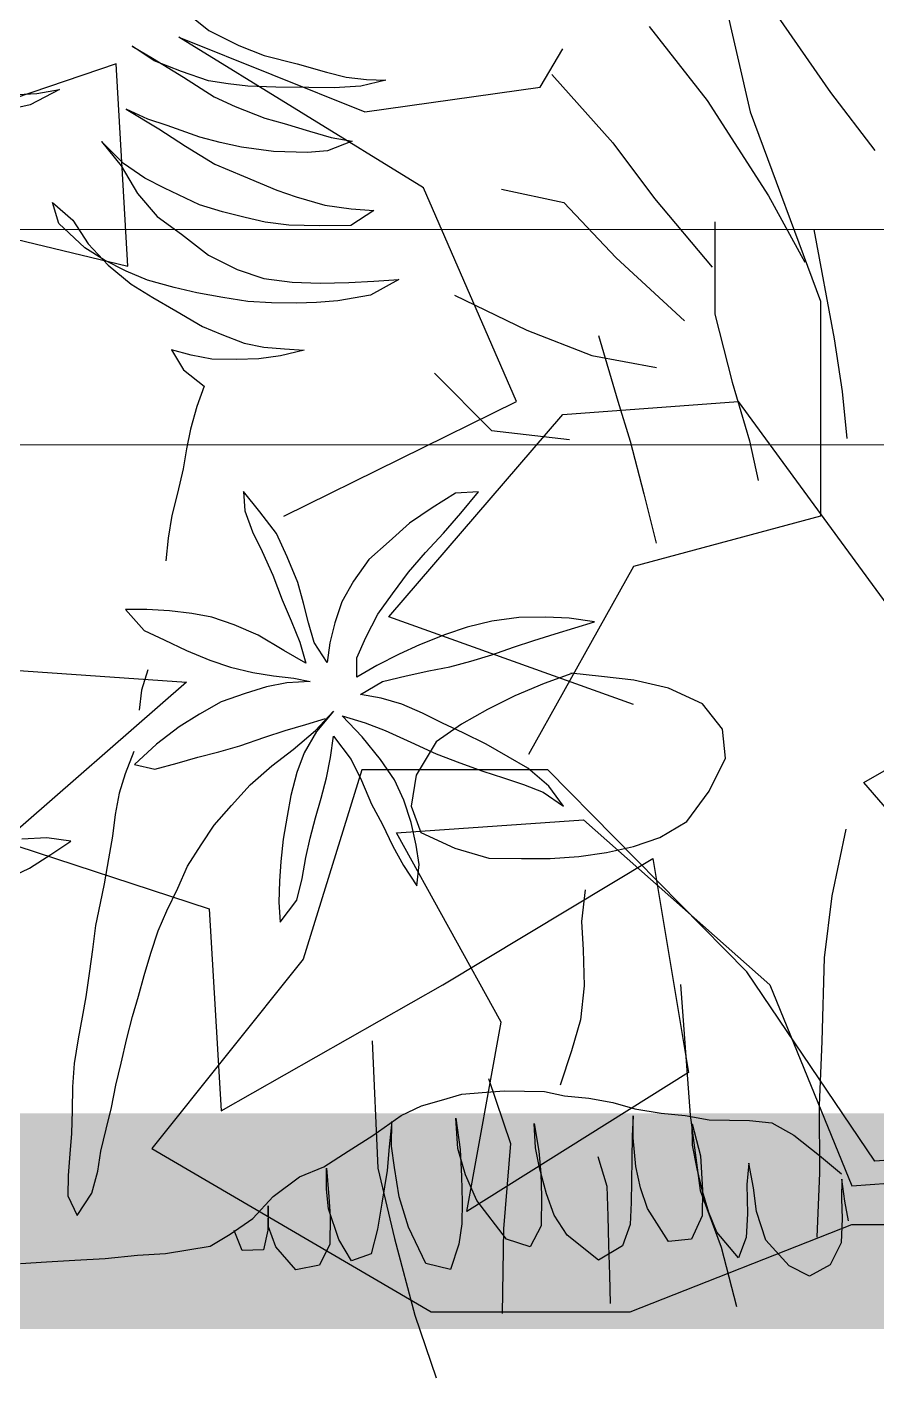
# Model space of a CAD drawing. Header units: metres. Extents: x -58 to 722, y -1100 to 345.
# Drawn here: x 32.86 to 33.0571, y 103.9351 to 104.2484 of the extents above; entities that cross this region are included whole.
import ezdxf

# ---------------------------------------------------------------- set-up
doc = ezdxf.new("R2010")
doc.units = ezdxf.units.M
doc.header["$MEASUREMENT"] = 0
doc.layers.add('FSR_ARQ_002MURO', color=150, linetype='Continuous', lineweight=30)
doc.layers.add('FSR_ARQ_013VENTANAS', color=4, linetype='Continuous', lineweight=5)
doc.layers.add('FSR_ARQ_005VEGETACION', color=64, linetype='Continuous')

# ---------------------------------------------------------------- blocks, each defined once
blk = doc.blocks.new('arbustos 01')
at = {"layer": 'FSR_ARQ_005VEGETACION', "color": 103}
for p, q in [((188.4967, -31.77261), (188.49102, -31.77723)), ((188.49102, -31.77723), (188.4833, -31.78104)), ((188.4833, -31.78104), (188.47676, -31.78364)), ((188.50511, -31.78505), (188.5108, -31.78126)), ((188.5108, -31.78126), (188.50558, -31.78432)), ((188.46831, -31.78579), (188.46068, -31.78792)), ((188.47676, -31.78364), (188.46831, -31.78579)), ((188.50558, -31.78432), (188.49752, -31.78922)), ((188.4981, -31.78777), (188.50511, -31.78505)), ((188.45043, -31.78985), (188.44541, -31.79004)), ((188.45568, -31.78919), (188.45043, -31.78985)), ((188.46068, -31.78792), (188.45568, -31.78919)), ((188.49752, -31.78922), (188.4897, -31.79434)), ((188.49108, -31.79014), (188.4981, -31.78777)), ((188.44541, -31.79004), (188.45189, -31.79151)), ((188.45189, -31.79151), (188.45871, -31.79201)), ((188.45871, -31.79201), (188.46528, -31.79192)), ((188.46528, -31.79192), (188.47377, -31.79181)), ((188.47377, -31.79181), (188.48094, -31.79159)), ((188.48094, -31.79159), (188.48607, -31.79092)), ((188.48607, -31.79092), (188.49108, -31.79014)), ((188.53535, -31.79348), (188.52948, -31.79237)), ((188.52948, -31.79237), (188.53706, -31.79633)), ((188.48423, -31.79681), (188.47662, -31.79978)), ((188.4897, -31.79434), (188.48423, -31.79681)), ((188.54193, -31.79375), (188.53535, -31.79348)), ((188.53706, -31.79633), (188.54282, -31.79769)), ((188.47662, -31.79978), (188.47162, -31.80116)), ((188.50175, -31.80171), (188.50675, -31.80009)), ((188.51234, -31.7975), (188.50392, -31.80252)), ((188.50675, -31.80009), (188.51234, -31.7975)), ((188.46507, -31.80316), (188.45948, -31.80479)), ((188.47162, -31.80116), (188.46507, -31.80316)), ((188.49331, -31.80469), (188.50175, -31.80171)), ((188.50392, -31.80252), (188.49704, -31.80703)), ((188.45948, -31.80479), (188.45411, -31.8057)), ((188.45411, -31.8057), (188.46048, -31.80825)), ((188.47435, -31.80842), (188.48258, -31.80723)), ((188.48258, -31.80723), (188.48807, -31.80608)), ((188.48807, -31.80608), (188.49331, -31.80469)), ((188.49704, -31.80703), (188.48946, -31.81168)), ((188.513, -31.81148), (188.51866, -31.80578)), ((188.51866, -31.80578), (188.51361, -31.81207)), ((188.46048, -31.80825), (188.46563, -31.80866)), ((188.46563, -31.80866), (188.47435, -31.80842)), ((188.48946, -31.81168), (188.48209, -31.81477)), ((188.50756, -31.81526), (188.513, -31.81148)), ((188.51361, -31.81207), (188.5094, -31.81918)), ((188.48209, -31.81477), (188.47353, -31.81835)), ((188.50245, -31.81784), (188.50756, -31.81526)), ((188.46853, -31.82009), (188.46115, -31.82222)), ((188.47353, -31.81835), (188.46853, -31.82009)), ((188.49342, -31.82214), (188.50245, -31.81784)), ((188.5094, -31.81918), (188.50434, -31.8251)), ((188.45435, -31.82315), (188.4485, -31.82359)), ((188.4485, -31.82359), (188.45441, -31.82746)), ((188.46115, -31.82222), (188.45435, -31.82315)), ((188.48163, -31.82541), (188.48747, -31.8239)), ((188.48747, -31.8239), (188.49342, -31.82214)), ((188.53131, -31.82151), (188.52611, -31.82612)), ((188.52971, -31.82691), (188.53131, -31.82151)), ((188.45441, -31.82746), (188.46254, -31.82758)), ((188.46254, -31.82758), (188.47042, -31.82736)), ((188.47042, -31.82736), (188.47651, -31.82656)), ((188.47651, -31.82656), (188.48163, -31.82541)), ((188.50434, -31.8251), (188.49807, -31.82973)), ((188.52611, -31.82612), (188.52213, -31.83215)), ((188.52298, -31.83322), (188.52971, -31.82691)), ((188.49807, -31.82973), (188.49109, -31.83509)), ((188.49109, -31.83509), (188.48373, -31.83877)), ((188.52213, -31.83215), (188.51695, -31.83772)), ((188.51788, -31.8364), (188.52298, -31.83322)), ((188.51695, -31.83772), (188.51103, -31.84259)), ((188.5123, -31.83922), (188.51788, -31.8364)), ((188.4485, -31.84176), (188.44204, -31.84137)), ((188.44204, -31.84137), (188.44939, -31.84545)), ((188.45496, -31.84215), (188.4485, -31.84176)), ((188.46955, -31.84207), (188.46238, -31.84229)), ((188.47683, -31.84114), (188.46955, -31.84207)), ((188.48373, -31.83877), (188.47683, -31.84114)), ((188.49993, -31.84345), (188.50684, -31.84157)), ((188.50684, -31.84157), (188.5123, -31.83922)), ((188.44939, -31.84545), (188.45778, -31.8469)), ((188.46238, -31.84229), (188.45496, -31.84215)), ((188.48741, -31.84601), (188.49409, -31.84485)), ((188.49409, -31.84485), (188.49993, -31.84345)), ((188.51103, -31.84259), (188.50546, -31.84601)), ((188.45778, -31.8469), (188.46328, -31.8473)), ((188.46328, -31.8473), (188.46843, -31.84747)), ((188.46843, -31.84747), (188.47488, -31.84738)), ((188.47488, -31.84738), (188.48097, -31.84706)), ((188.48097, -31.84706), (188.48741, -31.84601))]:
    blk.add_line(p, q, dxfattribs=at)
at = {"layer": 'FSR_ARQ_005VEGETACION', "color": 104}
for p, q in [((189.52966, -31.77268), (189.51535, -31.79314)), ((189.56213, -31.77616), (189.54717, -31.79523)), ((189.58722, -31.78852), (189.57148, -31.80618)), ((189.51535, -31.79314), (189.50394, -31.80813)), ((189.54717, -31.79523), (189.53139, -31.81981)), ((189.57148, -31.80618), (189.56078, -31.82049)), ((189.53139, -31.81981), (189.522, -31.83692)), ((189.56078, -31.82049), (189.54584, -31.83816)), ((189.60017, -31.81806), (189.58414, -31.82155)), ((189.58414, -31.82155), (189.57066, -31.8358)), ((188.36064, -31.82655), (188.36066, -31.85034)), ((188.33511, -31.82851), (188.3299, -31.85665)), ((189.57066, -31.8358), (189.55299, -31.85204)), ((189.61231, -31.84538), (189.59365, -31.85444)), ((188.50546, -31.84601), (188.49953, -31.84944)), ((188.36066, -31.85034), (188.35621, -31.86787)), ((188.49953, -31.84944), (188.49265, -31.85347)), ((188.39058, -31.85579), (188.38562, -31.87276)), ((188.48766, -31.85557), (188.48195, -31.8578)), ((188.49265, -31.85347), (188.48766, -31.85557)), ((189.59365, -31.85444), (189.57688, -31.86099)), ((188.3299, -31.85665), (188.32778, -31.87025)), ((188.47157, -31.85926), (188.46644, -31.85957)), ((188.47683, -31.85883), (188.47157, -31.85926)), ((188.48195, -31.8578), (188.47683, -31.85883)), ((188.49562, -31.86085), (188.50063, -31.85946)), ((188.50063, -31.85946), (188.49759, -31.86464)), ((188.46644, -31.85957), (188.47255, -31.86104)), ((188.47255, -31.86104), (188.47818, -31.8618)), ((188.47818, -31.8618), (188.48392, -31.86196)), ((188.48392, -31.86196), (188.49026, -31.86187)), ((188.49026, -31.86187), (188.49562, -31.86085)), ((189.57688, -31.86099), (189.56019, -31.86409)), ((188.49759, -31.86464), (188.49227, -31.8689)), ((189.61743, -31.86555), (189.60278, -31.88027)), ((188.35621, -31.86787), (188.3517, -31.88299)), ((188.49227, -31.8689), (188.49413, -31.87406)), ((188.32778, -31.87025), (188.32659, -31.88238)), ((188.38562, -31.87276), (188.38246, -31.883)), ((188.49413, -31.87406), (188.49576, -31.8799)), ((188.49576, -31.8799), (188.49679, -31.88503)), ((189.60278, -31.88027), (189.58264, -31.88259)), ((188.3517, -31.88299), (188.3495, -31.8932)), ((188.38246, -31.883), (188.37889, -31.89664)), ((188.49679, -31.88503), (188.49769, -31.89015)), ((188.49769, -31.89015), (188.4991, -31.89647)), ((188.37889, -31.89664), (188.37578, -31.9093)), ((188.42612, -31.90158), (188.42158, -31.89613)), ((188.42158, -31.89613), (188.42748, -31.89642)), ((188.42748, -31.89642), (188.43348, -31.90018)), ((188.47787, -31.90125), (188.48214, -31.89599)), ((188.48214, -31.89599), (188.48177, -31.90101)), ((188.4991, -31.89647), (188.50061, -31.90219)), ((188.43348, -31.90018), (188.4393, -31.90419)), ((188.47361, -31.90682), (188.47787, -31.90125)), ((188.48177, -31.90101), (188.47974, -31.90637)), ((188.43053, -31.90673), (188.42612, -31.90158)), ((188.4393, -31.90419), (188.44457, -31.90889)), ((188.50061, -31.90219), (188.50152, -31.90803)), ((188.43518, -31.91175), (188.43053, -31.90673)), ((188.47084, -31.91287), (188.47361, -31.90682)), ((188.47974, -31.90637), (188.47733, -31.91148)), ((188.50152, -31.90803), (188.50208, -31.91388)), ((188.44457, -31.90889), (188.44977, -31.91353)), ((188.47733, -31.91148), (188.47456, -31.91753)), ((188.43959, -31.91683), (188.43518, -31.91175)), ((188.44977, -31.91353), (188.45375, -31.91912)), ((188.46814, -31.91948), (188.47084, -31.91287)), ((188.4437, -31.92235), (188.43959, -31.91683)), ((188.47456, -31.91753), (188.47217, -31.92389)), ((188.45375, -31.91912), (188.45674, -31.92447)), ((188.46666, -31.92477), (188.46814, -31.91948)), ((188.44749, -31.92763), (188.4437, -31.92235)), ((188.45674, -31.92447), (188.45855, -31.92984)), ((188.46537, -31.92981), (188.46666, -31.92477)), ((188.47217, -31.92389), (188.46982, -31.92931)), ((188.39167, -31.92957), (188.39816, -31.92861)), ((188.39816, -31.92861), (188.40423, -31.92841)), ((188.40423, -31.92841), (188.41112, -31.9285)), ((188.41112, -31.9285), (188.41807, -31.92939)), ((188.45061, -31.93366), (188.44749, -31.92763)), ((188.48453, -31.93035), (188.49026, -31.92835)), ((188.49026, -31.92835), (188.49539, -31.92742)), ((188.49539, -31.92742), (188.50121, -31.92672)), ((188.50121, -31.92672), (188.50703, -31.92639)), ((188.50703, -31.92639), (188.51255, -31.92638)), ((188.51255, -31.92638), (188.50773, -31.93183)), ((188.39671, -31.93117), (188.39167, -31.92957)), ((188.40175, -31.93265), (188.39671, -31.93117)), ((188.41807, -31.92939), (188.42448, -31.93098)), ((188.42448, -31.93098), (188.43008, -31.93289)), ((188.45855, -31.92984), (188.45986, -31.93503)), ((188.46389, -31.93491), (188.46537, -31.92981)), ((188.46982, -31.92931), (188.46754, -31.9348)), ((188.47836, -31.93304), (188.48453, -31.93035)), ((188.50773, -31.93183), (188.50255, -31.9342)), ((188.40729, -31.93444), (188.40175, -31.93265)), ((188.41252, -31.9361), (188.40729, -31.93444)), ((188.43008, -31.93289), (188.43675, -31.93553)), ((188.43675, -31.93553), (188.44199, -31.93793)), ((188.45291, -31.93884), (188.45061, -31.93366)), ((188.45986, -31.93503), (188.46055, -31.94004)), ((188.46055, -31.94004), (188.46389, -31.93491)), ((188.46754, -31.9348), (188.466, -31.94027)), ((188.47172, -31.93697), (188.47836, -31.93304)), ((188.50255, -31.9342), (188.49682, -31.93694)), ((188.41813, -31.93807), (188.41252, -31.9361)), ((188.42348, -31.93973), (188.41813, -31.93807)), ((188.44199, -31.93793), (188.44773, -31.94083)), ((188.45291, -31.94386), (188.45291, -31.93884)), ((188.466, -31.94027), (188.47172, -31.93697)), ((188.49079, -31.9395), (188.48548, -31.94125)), ((188.49682, -31.93694), (188.49079, -31.9395)), ((188.42895, -31.94115), (188.42348, -31.93973)), ((188.43436, -31.94225), (188.42895, -31.94115)), ((188.4402, -31.94347), (188.43436, -31.94225)), ((188.44773, -31.94083), (188.45291, -31.94386)), ((188.47973, -31.94269), (188.47435, -31.94351)), ((188.48548, -31.94125), (188.47973, -31.94269)), ((188.50672, -31.94198), (188.50835, -31.94722)), ((189.57437, -31.94369), (189.58231, -31.94286)), ((189.58201, -31.94292), (189.58915, -31.9455)), ((188.4463, -31.945), (188.4402, -31.94347)), ((188.45198, -31.94833), (188.4463, -31.945)), ((188.46916, -31.94413), (188.46495, -31.945)), ((188.46495, -31.945), (188.47091, -31.94535)), ((188.47435, -31.94351), (188.46916, -31.94413)), ((188.47091, -31.94535), (188.47613, -31.94633)), ((188.47613, -31.94633), (188.48167, -31.94806)), ((189.55716, -31.94666), (189.56608, -31.9446)), ((189.56608, -31.9446), (189.57437, -31.94369)), ((189.58915, -31.9455), (189.59669, -31.94866)), ((188.44129, -31.95083), (188.4466, -31.94928)), ((188.4466, -31.94928), (188.45198, -31.94833)), ((188.48167, -31.94806), (188.48789, -31.9502)), ((188.50835, -31.94722), (188.50901, -31.95235)), ((189.54836, -31.95072), (189.55716, -31.94666)), ((189.59669, -31.94866), (189.60379, -31.95219)), ((188.43082, -31.95575), (188.43593, -31.95314)), ((188.43593, -31.95314), (188.44129, -31.95083)), ((188.46357, -31.9576), (188.45892, -31.95258)), ((188.45892, -31.95258), (188.46327, -31.95785)), ((188.48789, -31.9502), (188.49345, -31.95335)), ((188.49345, -31.95335), (188.49864, -31.95663)), ((189.54318, -31.95722), (189.54836, -31.95072)), ((189.60379, -31.95219), (189.6105, -31.95595)), ((188.42546, -31.95818), (188.43082, -31.95575)), ((188.45078, -31.95566), (188.4456, -31.95759)), ((188.45664, -31.95379), (188.45078, -31.95566)), ((188.45151, -31.95919), (188.45664, -31.95379)), ((188.46603, -31.95608), (188.46099, -31.95447)), ((188.47138, -31.95762), (188.46603, -31.95608)), ((188.49864, -31.95663), (188.50453, -31.96113)), ((189.6105, -31.95595), (189.61701, -31.96048)), ((188.41955, -31.96111), (188.42546, -31.95818)), ((188.4456, -31.95759), (188.43895, -31.9606)), ((188.44676, -31.96508), (188.45151, -31.95919)), ((188.45888, -31.95903), (188.45432, -31.96504)), ((188.4597, -31.96459), (188.45888, -31.95903)), ((188.46327, -31.95785), (188.46644, -31.96332)), ((188.46928, -31.96248), (188.46357, -31.9576)), ((188.47661, -31.95934), (188.47138, -31.95762)), ((188.48303, -31.96155), (188.47661, -31.95934)), ((189.54248, -31.96475), (189.54318, -31.95722)), ((188.4139, -31.96435), (188.41955, -31.96111)), ((188.43248, -31.9636), (188.42631, -31.96591)), ((188.43895, -31.9606), (188.43248, -31.9636)), ((188.46644, -31.96332), (188.46837, -31.96844)), ((188.47479, -31.96674), (188.46928, -31.96248)), ((188.48844, -31.96309), (188.48303, -31.96155)), ((188.49385, -31.9645), (188.48844, -31.96309)), ((188.50453, -31.96113), (188.51018, -31.96632)), ((188.5104, -31.96302), (188.51263, -31.96873)), ((189.61701, -31.96048), (189.62212, -31.96907)), ((188.4034, -31.97193), (188.40885, -31.96733)), ((188.40885, -31.96733), (188.4139, -31.96435)), ((188.42631, -31.96591), (188.42039, -31.96804)), ((188.44317, -31.97027), (188.44676, -31.96508)), ((188.45432, -31.96504), (188.45172, -31.97046)), ((188.4607, -31.96978), (188.4597, -31.96459)), ((188.48038, -31.97163), (188.47479, -31.96674)), ((188.4992, -31.96598), (188.49385, -31.9645)), ((188.50493, -31.96757), (188.4992, -31.96598)), ((188.51018, -31.96632), (188.50493, -31.96757)), ((189.54662, -31.97324), (189.54248, -31.96475)), ((188.41509, -31.96978), (188.4099, -31.97153)), ((188.42039, -31.96804), (188.41509, -31.96978)), ((188.44082, -31.97551), (188.44317, -31.97027)), ((188.45172, -31.97046), (188.44908, -31.97657)), ((188.46208, -31.97503), (188.4607, -31.96978)), ((188.46837, -31.96844), (188.46988, -31.97437)), ((188.51263, -31.96873), (188.51413, -31.97373)), ((189.62212, -31.96907), (189.62341, -31.97713)), ((188.39963, -31.97712), (188.4034, -31.97193)), ((188.40485, -31.97346), (188.39963, -31.97712)), ((188.4099, -31.97153), (188.40485, -31.97346)), ((188.46988, -31.97437), (188.47082, -31.97969)), ((188.48516, -31.97689), (188.48038, -31.97163)), ((188.51413, -31.97373), (188.51516, -31.97921)), ((189.55243, -31.98103), (189.54662, -31.97324)), ((188.43892, -31.9813), (188.44082, -31.97551)), ((188.44908, -31.97657), (188.44636, -31.98169)), ((188.46351, -31.9801), (188.46208, -31.97503)), ((188.48969, -31.98197), (188.48516, -31.97689)), ((189.62341, -31.97713), (189.62096, -31.98386)), ((188.43757, -31.98714), (188.43892, -31.9813)), ((188.46494, -31.98535), (188.46351, -31.9801)), ((188.47082, -31.97969), (188.47189, -31.98562)), ((188.51516, -31.97921), (188.51584, -31.98482)), ((189.55937, -31.98518), (189.55243, -31.98103)), ((188.44636, -31.98169), (188.44365, -31.98737)), ((188.49304, -31.98707), (188.48969, -31.98197)), ((188.51584, -31.98482), (188.51687, -31.99067)), ((189.51139, -31.98303), (189.51501, -32.00022)), ((189.62096, -31.98386), (189.61216, -31.98792)), ((188.43683, -31.99217), (188.43757, -31.98714)), ((188.44365, -31.98737), (188.44087, -31.99243)), ((188.46606, -31.99035), (188.46494, -31.98535)), ((188.47189, -31.98562), (188.47252, -31.99138)), ((188.49653, -31.9926), (188.49304, -31.98707)), ((188.52662, -31.98612), (188.53281, -31.98529)), ((188.53175, -31.98952), (188.52662, -31.98612)), ((188.53281, -31.98529), (188.53926, -31.98564)), ((189.56614, -31.98748), (189.55937, -31.98518)), ((189.57312, -31.98901), (189.56614, -31.98748)), ((189.61216, -31.98792), (189.60342, -31.99052)), ((188.46694, -31.99573), (188.46606, -31.99035)), ((188.47252, -31.99138), (188.47284, -31.9964)), ((188.51687, -31.99067), (188.51803, -31.9971)), ((188.53725, -31.9931), (188.53175, -31.98952)), ((189.58023, -31.99008), (189.57312, -31.98901)), ((189.58765, -31.99058), (189.58023, -31.99008)), ((189.59503, -31.99058), (189.58765, -31.99058)), ((189.60342, -31.99052), (189.59503, -31.99058)), ((188.4374, -31.99762), (188.43683, -31.99217)), ((188.44087, -31.99243), (188.4374, -31.99762)), ((188.49902, -31.99821), (188.49653, -31.9926)), ((188.54299, -31.99581), (188.53725, -31.9931)), ((188.46832, -32.00135), (188.46694, -31.99573)), ((188.47284, -31.9964), (188.47298, -32.00185)), ((188.50189, -32.00406), (188.49902, -31.99821)), ((188.51803, -31.9971), (188.51906, -32.00211)), ((189.57859, -31.99868), (189.57954, -32.00681)), ((189.57859, -31.99868), (189.57954, -32.00681)), ((188.47261, -32.007), (188.46832, -32.00135)), ((188.47298, -32.00185), (188.47261, -32.007)), ((188.51906, -32.00211), (188.52021, -32.00783)), ((189.51501, -32.00022), (189.51704, -32.01615)), ((188.50407, -32.00924), (188.50189, -32.00406)), ((188.52021, -32.00783), (188.52101, -32.01404)), ((189.57954, -32.00681), (189.57908, -32.01408)), ((189.57954, -32.00681), (189.57908, -32.01408)), ((188.506, -32.01497), (188.50407, -32.00924)), ((188.50769, -32.02071), (188.506, -32.01497)), ((188.52101, -32.01404), (188.52181, -32.01965)), ((189.51704, -32.01615), (189.51766, -32.03762)), ((189.57908, -32.01408), (189.5789, -32.02339)), ((189.57908, -32.01408), (189.5789, -32.02339)), ((188.52181, -32.01965), (188.52273, -32.02621)), ((188.50919, -32.02602), (188.50769, -32.02071)), ((189.55405, -32.02306), (189.55156, -32.05673)), ((189.55405, -32.02306), (189.55156, -32.05673)), ((188.51069, -32.03133), (188.50919, -32.02602)), ((188.52273, -32.02621), (188.52364, -32.03146)), ((189.5789, -32.02339), (189.57984, -32.03218)), ((189.5789, -32.02339), (189.57984, -32.03218)), ((188.51219, -32.03695), (188.51069, -32.03133)), ((188.52364, -32.03146), (188.52467, -32.03706)), ((189.57984, -32.03218), (189.58214, -32.04018)), ((189.57984, -32.03218), (189.58214, -32.04018)), ((188.51364, -32.04332), (188.51219, -32.03695)), ((188.52467, -32.03706), (188.52572, -32.04338)), ((189.51766, -32.03762), (189.51829, -32.05424)), ((189.58214, -32.04018), (189.58504, -32.049)), ((189.58214, -32.04018), (189.58504, -32.049)), ((189.63348, -32.03761), (189.63205, -32.07041)), ((189.63348, -32.03761), (189.63205, -32.07041)), ((188.51496, -32.049), (188.51364, -32.04332)), ((188.52572, -32.04338), (188.52616, -32.04947)), ((189.60355, -32.04725), (189.59786, -32.06405)), ((189.60355, -32.04725), (189.59786, -32.06405)), ((188.40453, -32.05061), (188.39936, -32.05171)), ((188.40972, -32.05054), (188.40453, -32.05061)), ((188.41491, -32.05046), (188.40972, -32.05054)), ((188.42063, -32.05091), (188.41491, -32.05046)), ((188.42583, -32.05135), (188.42063, -32.05091)), ((188.51615, -32.05475), (188.51496, -32.049)), ((188.52616, -32.04947), (188.52624, -32.05557)), ((188.38692, -32.05344), (188.38123, -32.05507)), ((188.39313, -32.05232), (188.38692, -32.05344)), ((188.39936, -32.05171), (188.39313, -32.05232)), ((188.43104, -32.05284), (188.42583, -32.05135)), ((188.43625, -32.05433), (188.43104, -32.05284)), ((188.44147, -32.05685), (188.43625, -32.05433)), ((189.51829, -32.05424), (189.51824, -32.07155)), ((188.36206, -32.05793), (188.35687, -32.058)), ((188.36828, -32.05681), (188.36206, -32.05793)), ((188.3745, -32.0562), (188.36828, -32.05681)), ((188.38123, -32.05507), (188.3745, -32.0562)), ((188.38172, -32.06258), (188.38164, -32.05689)), ((188.38164, -32.05689), (188.38193, -32.06215)), ((188.4274, -32.05753), (188.42624, -32.06556)), ((188.42687, -32.06534), (188.4274, -32.05753)), ((188.44881, -32.06194), (188.44147, -32.05685)), ((188.51747, -32.06037), (188.51615, -32.05475)), ((188.52624, -32.05557), (188.52644, -32.06142)), ((189.55156, -32.05673), (189.54899, -32.07615)), ((189.55156, -32.05673), (189.54899, -32.07615)), ((188.34598, -32.05867), (188.34031, -32.06186)), ((188.35168, -32.05807), (188.34598, -32.05867)), ((188.35687, -32.058), (188.35168, -32.05807)), ((188.36649, -32.05899), (188.36429, -32.06724)), ((188.36636, -32.06447), (188.36649, -32.05899)), ((188.40718, -32.05886), (188.40601, -32.06604)), ((188.40684, -32.06519), (188.40718, -32.05886)), ((188.44394, -32.06468), (188.44385, -32.05836)), ((188.44385, -32.05836), (188.44457, -32.06489)), ((188.51884, -32.06599), (188.51747, -32.06037)), ((188.52644, -32.06142), (188.52687, -32.06668)), ((188.34031, -32.06186), (188.33364, -32.06714)), ((188.36518, -32.0706), (188.36636, -32.06447)), ((188.38098, -32.06997), (188.38172, -32.06258)), ((188.38193, -32.06215), (188.38201, -32.06805)), ((188.44317, -32.07018), (188.44394, -32.06468)), ((188.44457, -32.06489), (188.44508, -32.07099)), ((188.4551, -32.06601), (188.44881, -32.06194)), ((189.59786, -32.06405), (189.59969, -32.08606)), ((189.59786, -32.06405), (189.59969, -32.08606)), ((188.33364, -32.06714), (188.32799, -32.07189)), ((188.36429, -32.06724), (188.36378, -32.0761)), ((188.38201, -32.06805), (188.38208, -32.07375)), ((188.40601, -32.06604), (188.40546, -32.07174)), ((188.40586, -32.07026), (188.40684, -32.06519)), ((188.42486, -32.07211), (188.42687, -32.06534)), ((188.42624, -32.06556), (188.42592, -32.07252)), ((188.46138, -32.07008), (188.4551, -32.06601)), ((188.51966, -32.07119), (188.51884, -32.06599)), ((188.52687, -32.06668), (188.5273, -32.07229)), ((189.57535, -32.06741), (189.57305, -32.07505)), ((189.57535, -32.06741), (189.57305, -32.07505)), ((188.3507, -32.07544), (188.35188, -32.0691)), ((188.35188, -32.0691), (188.35237, -32.07457)), ((188.36378, -32.07631), (188.36518, -32.0706)), ((188.37979, -32.07546), (188.38098, -32.06997)), ((188.40405, -32.07703), (188.40586, -32.07026)), ((188.40546, -32.07174), (188.40533, -32.07765)), ((188.44201, -32.07778), (188.44317, -32.07018)), ((188.44508, -32.07099), (188.44646, -32.07941)), ((188.46067, -32.07036), (188.46014, -32.07774)), ((188.46074, -32.07584), (188.46067, -32.07036)), ((188.46764, -32.07259), (188.46138, -32.07008)), ((188.52116, -32.07687), (188.51966, -32.07119)), ((189.51824, -32.07155), (189.51887, -32.08818)), ((189.63205, -32.07041), (189.62777, -32.08849)), ((189.63205, -32.07041), (189.62777, -32.08849)), ((188.32713, -32.07892), (188.3279, -32.07322)), ((188.3279, -32.07322), (188.32797, -32.07827)), ((188.35237, -32.07457), (188.35226, -32.08216)), ((188.38208, -32.07375), (188.38216, -32.07923)), ((188.42199, -32.07868), (188.42486, -32.07211)), ((188.42592, -32.07252), (188.42579, -32.07905)), ((188.47446, -32.07769), (188.46764, -32.07259)), ((188.5273, -32.07229), (188.52737, -32.07755)), ((189.57305, -32.07505), (189.57273, -32.08272)), ((189.57305, -32.07505), (189.57273, -32.08272)), ((188.32797, -32.07827), (188.32783, -32.08334)), ((188.34994, -32.08156), (188.3507, -32.07544)), ((188.36217, -32.08182), (188.36378, -32.07631)), ((188.36378, -32.0761), (188.36386, -32.08264)), ((188.37796, -32.08076), (188.37979, -32.07546)), ((188.40202, -32.08254), (188.40405, -32.07703)), ((188.40533, -32.07765), (188.40543, -32.08523)), ((188.41433, -32.0887), (188.42199, -32.07868)), ((188.43958, -32.08561), (188.44201, -32.07778)), ((188.46014, -32.07774), (188.45978, -32.08281)), ((188.46018, -32.08091), (188.46074, -32.07584)), ((188.47973, -32.08333), (188.47446, -32.07769)), ((188.52493, -32.0826), (188.52116, -32.07687)), ((188.52737, -32.07755), (188.52493, -32.0826)), ((189.54899, -32.07615), (189.54359, -32.09075)), ((189.54899, -32.07615), (189.54359, -32.09075)), ((188.32615, -32.08399), (188.32713, -32.07892)), ((188.34751, -32.08897), (188.34994, -32.08156)), ((188.35226, -32.08216), (188.35256, -32.08827)), ((188.36013, -32.0869), (188.36217, -32.08182)), ((188.3726, -32.08926), (188.37796, -32.08076)), ((188.38216, -32.07923), (188.38245, -32.08491)), ((188.42579, -32.07905), (188.42587, -32.08475)), ((188.44646, -32.07941), (188.4476, -32.08614)), ((188.45755, -32.08874), (188.46018, -32.08091)), ((188.47563, -32.08555), (188.47577, -32.08006)), ((188.47577, -32.08006), (188.47585, -32.08639)), ((188.32783, -32.08334), (188.32812, -32.08966)), ((188.36386, -32.08264), (188.36669, -32.08871)), ((188.38245, -32.08491), (188.38442, -32.09037)), ((188.39872, -32.08764), (188.40202, -32.08254)), ((188.40543, -32.08523), (188.40824, -32.09068)), ((188.42587, -32.08475), (188.42657, -32.09001)), ((188.43507, -32.09495), (188.43958, -32.08561)), ((188.45978, -32.08281), (188.45988, -32.08998)), ((188.4738, -32.09063), (188.47563, -32.08555)), ((188.4855, -32.0874), (188.47973, -32.08333)), ((189.57273, -32.08272), (189.57263, -32.09018)), ((189.57273, -32.08272), (189.57263, -32.09018)), ((188.34148, -32.09559), (188.34751, -32.08897)), ((188.35256, -32.08827), (188.35453, -32.09351)), ((188.35453, -32.09351), (188.36013, -32.0869)), ((188.36669, -32.08871), (188.3726, -32.08926)), ((188.39058, -32.09408), (188.39872, -32.08764)), ((188.40824, -32.09068), (188.41433, -32.0887)), ((188.4476, -32.08614), (188.44916, -32.09244)), ((188.45425, -32.09427), (188.45755, -32.08874)), ((188.47585, -32.08639), (188.47698, -32.09143)), ((188.48246, -32.09157), (188.4845, -32.08648)), ((188.49073, -32.09045), (188.4855, -32.0874)), ((189.59969, -32.08606), (189.6, -32.1078)), ((189.59969, -32.08606), (189.6, -32.1078)), ((189.62777, -32.08849), (189.62246, -32.10824)), ((189.62777, -32.08849), (189.62246, -32.10824)), ((188.32812, -32.08966), (188.33094, -32.09531)), ((188.38442, -32.09037), (188.39058, -32.09408)), ((188.42657, -32.09001), (188.42877, -32.09651)), ((188.44916, -32.09244), (188.45425, -32.09427)), ((188.45988, -32.08998), (188.46249, -32.09542)), ((188.46861, -32.0966), (188.4738, -32.09063)), ((188.47698, -32.09143), (188.48246, -32.09157)), ((188.49645, -32.09141), (188.49073, -32.09045)), ((188.50218, -32.09237), (188.49645, -32.09141)), ((188.50945, -32.09279), (188.50218, -32.09237)), ((189.54359, -32.09075), (189.53959, -32.10602)), ((189.54359, -32.09075), (189.53959, -32.10602)), ((189.57263, -32.09018), (189.57231, -32.09785)), ((189.57263, -32.09018), (189.57231, -32.09785)), ((188.33094, -32.09531), (188.33625, -32.09819)), ((188.33625, -32.09819), (188.34148, -32.09559)), ((188.42877, -32.09651), (188.43507, -32.09495)), ((188.46249, -32.09542), (188.46861, -32.0966)), ((188.51777, -32.09371), (188.50945, -32.09279)), ((188.52556, -32.09413), (188.51777, -32.09371)), ((188.53283, -32.09455), (188.52556, -32.09413)), ((188.53959, -32.09497), (188.53283, -32.09455)), ((189.57231, -32.09785), (189.5722, -32.1053)), ((189.57231, -32.09785), (189.5722, -32.1053)), ((189.62246, -32.10824), (189.61704, -32.12446)), ((189.62246, -32.10824), (189.61704, -32.12446))]:
    blk.add_line(p, q, dxfattribs=at)
blk = doc.blocks.new('arbusto fsr 2')
at = {"layer": 'FSR_ARQ_005VEGETACION', "color": 104}
for p, q in [((277.08726, -31.98076), (277.07647, -32.02738)), ((277.15226, -32.045), (277.20898, -32.01003)), ((277.20898, -32.01003), (277.16581, -32.02738)), ((277.12516, -32.02169), (277.11989, -32.01274)), ((277.22078, -32.06314), (277.22354, -32.01624)), ((277.22354, -32.01624), (277.26671, -32.03088)), ((277.16581, -32.02738), (277.12516, -32.02169)), ((277.07647, -32.02738), (277.06015, -32.07129)), ((277.13068, -32.0946), (277.15226, -32.045)), ((277.26947, -32.05148), (277.22078, -32.06314)), ((277.06015, -32.07129), (277.06015, -32.12117)), ((277.07923, -32.0946), (277.03857, -32.15017)), ((277.11989, -32.09758), (277.07923, -32.0946)), ((277.18464, -32.12117), (277.13068, -32.0946)), ((277.16029, -32.14448), (277.11989, -32.09758)), ((277.06015, -32.12117), (277.10357, -32.13282)), ((277.10357, -32.13282), (277.12792, -32.17646)), ((277.10357, -32.16481), (277.16029, -32.14448)), ((277.25064, -32.15665), (277.20722, -32.15963)), ((277.05011, -32.18295), (277.0097, -32.15963)), ((277.20722, -32.15963), (277.25064, -32.19758)), ((277.07722, -32.22686), (277.1234, -32.17996)), ((277.1234, -32.17996), (277.16657, -32.17996)), ((277.16657, -32.17996), (277.18012, -32.22388)), ((277.0097, -32.22984), (277.05011, -32.18295)), ((277.11512, -32.19162), (277.07195, -32.22984)), ((277.15853, -32.1946), (277.11512, -32.19162)), ((277.13419, -32.23851), (277.15853, -32.1946)), ((277.25591, -32.1946), (277.20195, -32.21222)), ((277.09905, -32.20056), (277.09077, -32.25017)), ((277.14774, -32.22984), (277.09905, -32.20056)), ((277.20195, -32.21222), (277.19919, -32.25911)), ((277.18012, -32.22388), (277.21526, -32.26779)), ((277.0476, -32.27077), (277.07722, -32.22686)), ((277.07195, -32.22984), (277.05287, -32.27646)), ((277.19919, -32.25911), (277.14774, -32.22984)), ((277.14222, -32.28242), (277.13419, -32.23851)), ((277.09077, -32.25017), (277.14222, -32.28242)), ((277.00694, -32.26779), (277.0476, -32.27077)), ((277.21526, -32.26779), (277.1505, -32.30573)), ((277.05287, -32.27646), (277.01221, -32.27348)), ((277.05287, -32.28541), (277.00694, -32.28541)), ((277.10432, -32.30573), (277.05287, -32.28541)), ((277.1505, -32.30573), (277.10432, -32.30573))]:
    blk.add_line(p, q, dxfattribs=at)

msp = doc.modelspace()

# ---------------------------------------------------------------- linework, layer by layer
at = {"layer": 'FSR_ARQ_002MURO', "lineweight": 0}
msp.add_line((35.41135, 104.15149), (31.53635, 104.15149), dxfattribs=at)
at = {"layer": 'FSR_ARQ_002MURO', "lineweight": 0, "const_width": 0.05}
msp.add_lwpolyline([(37.46135, 103.97149), (21.3503, 103.97149)], dxfattribs=at)
at = {"layer": 'FSR_ARQ_013VENTANAS', "lineweight": 0}
for points in [[(35.41135, 106.65149), (31.53635, 106.65149), (31.53635, 104.15149), (35.41135, 104.15149)], [(35.36135, 106.60149), (31.58635, 106.60149), (31.58635, 104.20149), (35.36135, 104.20149)]]:
    msp.add_lwpolyline(points, close=True, dxfattribs=at)

# ---------------------------------------------------------------- block references
at = {"layer": 'FSR_ARQ_002MURO', "xscale": -1}
msp.add_blockref('arbusto fsr 2', (310.1042, 136.25614), dxfattribs=at)
at = {"layer": 'FSR_ARQ_005VEGETACION', "xscale": -0.9, "yscale": 0.9, "zscale": 0.9}
for p in [(202.5441, 132.84711), (203.6102, 132.84711)]:
    msp.add_blockref('arbustos 01', p, dxfattribs=at)

doc.saveas('drawing.dxf')
